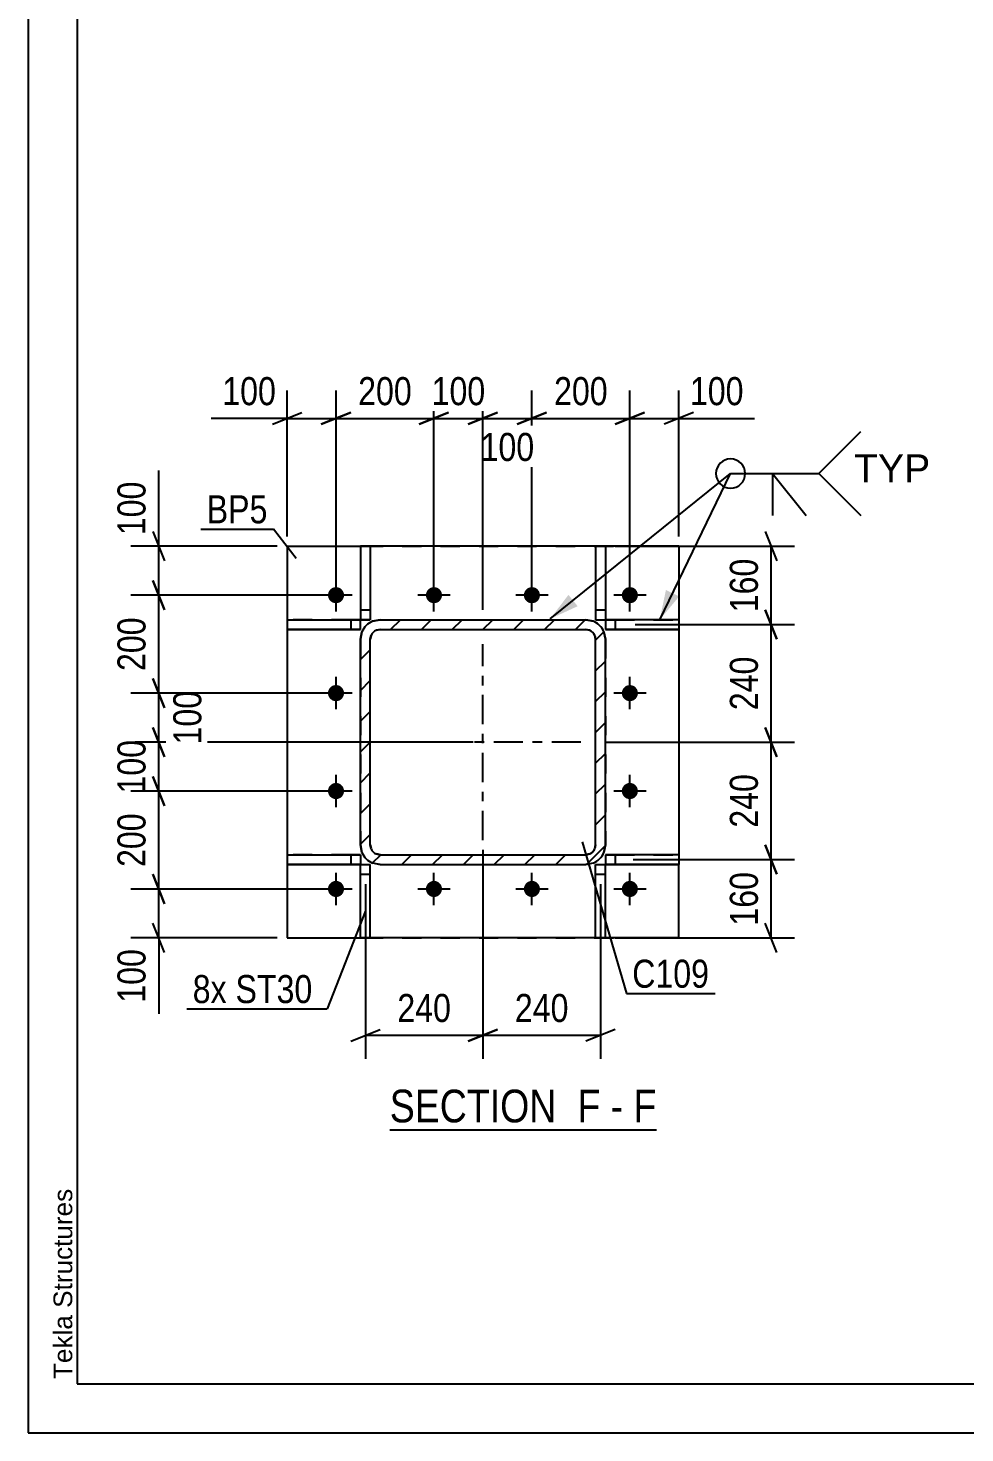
# Model space of a CAD drawing. Header units: millimetres. Extents: x -127 to 467, y -181 to 239.
# Drawn here: x -127 to -31.4, y -180.8 to -37.3 of the extents above; entities that cross this region are included whole.
import ezdxf

# ---------------------------------------------------------------- set-up
doc = ezdxf.new("R2010")
doc.units = ezdxf.units.MM
doc.linetypes.add('DXK_LINE_DOT2', pattern=[3.9198, 1.9599, -1.9599])
doc.linetypes.add('DXK_LINE_DOT3', pattern=[5.9187, 2.979, -0.9799, 0.9799, -0.9799])
doc.styles.add('Arial', font='ARIAL.TTF', dxfattribs={"height": 0.2})
doc.styles.add('Arial Narrow', font='ARIALN.TTF', dxfattribs={"height": 0.2})

# ---------------------------------------------------------------- blocks, each defined once
blk = doc.blocks.new('Unknown-284858765-1134')
at = {"color": 5, "linetype": 'Continuous'}
for p, q in [((-127.03, 239.2), (-127.03, -180.8)), ((-122.03, 234.2), (-122.03, -175.8)), ((-122.03, -175.8), (461.97, -175.8)), ((-127.03, -180.8), (466.97, -180.8))]:
    blk.add_line(p, q, dxfattribs=at)
at = {"color": 174, "linetype": 'Continuous', "style": 'Arial'}
blk.add_text('Tekla Structures', height=1.9102, rotation=90, dxfattribs=at).set_placement((-122.53, -175.3))
blk = doc.blocks.new('Unknown-284858765-11 - 1476')
at = {"color": 6, "linetype": 'Continuous'}
blk.add_line((-90.11, -149.84), (-62.89, -149.84), dxfattribs=at)
at = {"color": 0, "linetype": 'Continuous'}
for points in [[(-72, -149.09), (-72, -145.59), (-90.11, -145.59), (-90.11, -149.09)], [(-68.61, -149.09), (-68.61, -145.59), (-70.95, -145.59), (-70.95, -149.09)], [(-66.28, -149.09), (-66.28, -145.59), (-67.56, -145.59), (-67.56, -149.09)], [(-62.89, -149.09), (-62.89, -145.59), (-65.23, -145.59), (-65.23, -149.09)]]:
    blk.add_wipeout(points, dxfattribs=at)
at = {"color": 7, "linetype": 'Continuous', "style": 'Arial Narrow'}
for s, p in [('SECTION ', (-90.11, -149.09)), ('F', (-70.95, -149.09)), ('F', (-65.23, -149.09)), ('-', (-67.56, -149.09))]:
    blk.add_text(s, height=3.34, dxfattribs=at).set_placement(p)
blk = doc.blocks.new('Part-284858765-1545 - 1476')
at = {"color": 2, "linetype": 'Continuous'}
for p, q in [((-100.6, -121.76), (-100.6, -121.76)), ((-100.6, -121.76), (-94.1, -121.76)), ((-100.6, -121.76), (-100.6, -122.76)), ((-94.1, -121.76), (-93.1, -121.76)), ((-94.1, -121.76), (-94.1, -122.76)), ((-93.1, -121.76), (-93.1, -122.76)), ((-100.6, -122.76), (-94.1, -122.76)), ((-94.1, -122.76), (-100.6, -122.76)), ((-94.1, -122.76), (-93.1, -122.76)), ((-93.1, -122.76), (-94.1, -122.76))]:
    blk.add_line(p, q, dxfattribs=at)
at = {"color": 7, "linetype": 'DXK_LINE_DOT2'}
for p, q in [((-94.1, -121.76), (-100.6, -121.76)), ((-93.1, -121.76), (-94.1, -121.76)), ((-93.1, -121.76), (-93.1, -121.76)), ((-94.1, -122.76), (-94.1, -122.76)), ((-93.1, -122.76), (-93.1, -122.76)), ((-93.1, -122.76), (-93.1, -122.76))]:
    blk.add_line(p, q, dxfattribs=at)
blk = doc.blocks.new('Part-284858765-1520 - 1476')
at = {"color": 2, "linetype": 'Continuous'}
for p, q in [((-100.6, -90.26), (-93.1, -90.26)), ((-100.6, -90.26), (-100.6, -90.26)), ((-100.6, -90.26), (-100.6, -97.76)), ((-69.1, -90.26), (-92.1, -90.26)), ((-60.6, -90.26), (-68.1, -90.26)), ((-60.6, -90.26), (-60.6, -90.26)), ((-60.6, -90.26), (-60.6, -97.76)), ((-100.6, -98.76), (-100.6, -121.76)), ((-60.6, -98.76), (-60.6, -121.76)), ((-100.6, -122.76), (-100.6, -130.26)), ((-60.6, -130.26), (-60.6, -122.76)), ((-100.6, -130.26), (-93.1, -130.26)), ((-69.1, -130.26), (-92.1, -130.26)), ((-60.6, -130.26), (-68.1, -130.26))]:
    blk.add_line(p, q, dxfattribs=at)
at = {"color": 7, "linetype": 'DXK_LINE_DOT2'}
for p, q in [((-100.6, -90.26), (-60.6, -90.26)), ((-93.1, -90.26), (-92.1, -90.26)), ((-68.1, -90.26), (-69.1, -90.26)), ((-100.6, -97.76), (-100.6, -98.76)), ((-60.6, -97.76), (-60.6, -98.76)), ((-100.6, -121.76), (-100.6, -122.76)), ((-60.6, -121.76), (-60.6, -122.76)), ((-100.6, -130.26), (-60.6, -130.26)), ((-93.1, -130.26), (-92.1, -130.26)), ((-68.1, -130.26), (-69.1, -130.26))]:
    blk.add_line(p, q, dxfattribs=at)
blk = doc.blocks.new('Part-284858765-1565 - 1476')
at = {"color": 2, "linetype": 'Continuous'}
for p, q in [((-93.1, -90.26), (-93.1, -97.76)), ((-92.1, -90.26), (-93.1, -90.26)), ((-92.1, -90.26), (-92.1, -97.76)), ((-93.1, -96.76), (-92.1, -96.76)), ((-92.1, -97.76), (-93.1, -97.76)), ((-93.1, -97.76), (-92.1, -97.76))]:
    blk.add_line(p, q, dxfattribs=at)
at = {"color": 7, "linetype": 'DXK_LINE_DOT2'}
for p, q in [((-93.1, -90.26), (-92.1, -90.26)), ((-93.1, -96.76), (-92.1, -96.76)), ((-93.1, -97.76), (-93.1, -97.76))]:
    blk.add_line(p, q, dxfattribs=at)
blk = doc.blocks.new('Part-284858765-1540 - 1476')
at = {"color": 2, "linetype": 'Continuous'}
for p, q in [((-100.6, -97.76), (-100.6, -97.76)), ((-100.6, -97.76), (-94.1, -97.76)), ((-100.6, -97.76), (-100.6, -98.76)), ((-100.6, -98.76), (-94.1, -98.76)), ((-94.1, -98.76), (-100.6, -98.76)), ((-94.1, -97.76), (-93.1, -97.76)), ((-94.1, -97.76), (-94.1, -98.76)), ((-94.1, -98.76), (-93.1, -98.76)), ((-93.1, -98.76), (-94.1, -98.76)), ((-93.1, -98.76), (-93.1, -97.76)), ((-93.1, -98.76), (-93.1, -98.76))]:
    blk.add_line(p, q, dxfattribs=at)
at = {"color": 7, "linetype": 'DXK_LINE_DOT2'}
for p, q in [((-94.1, -97.76), (-100.6, -97.76)), ((-93.1, -97.76), (-94.1, -97.76)), ((-94.1, -98.76), (-94.1, -98.76)), ((-93.1, -97.76), (-93.1, -97.76))]:
    blk.add_line(p, q, dxfattribs=at)
blk = doc.blocks.new('Part-284858765-1550 - 1476')
at = {"color": 2, "linetype": 'Continuous'}
for p, q in [((-67.1, -97.76), (-68.1, -97.76)), ((-68.1, -97.76), (-68.1, -98.76)), ((-68.1, -98.76), (-67.1, -98.76)), ((-67.1, -98.76), (-68.1, -98.76)), ((-68.1, -98.76), (-68.1, -98.76)), ((-68.1, -98.76), (-68.1, -98.76)), ((-67.1, -97.76), (-67.1, -98.76)), ((-60.6, -97.76), (-67.1, -97.76)), ((-67.1, -98.76), (-60.6, -98.76)), ((-60.6, -98.76), (-67.1, -98.76)), ((-60.6, -97.76), (-60.6, -98.76)), ((-60.6, -98.76), (-60.6, -98.76))]:
    blk.add_line(p, q, dxfattribs=at)
at = {"color": 7, "linetype": 'DXK_LINE_DOT2'}
for p, q in [((-68.1, -97.76), (-67.1, -97.76)), ((-67.1, -97.76), (-60.6, -97.76)), ((-67.1, -98.76), (-67.1, -98.76)), ((-60.6, -98.76), (-60.6, -98.76))]:
    blk.add_line(p, q, dxfattribs=at)
blk = doc.blocks.new('Part-284858765-1555 - 1476')
at = {"color": 2, "linetype": 'Continuous'}
for p, q in [((-67.1, -121.76), (-68.1, -121.76)), ((-68.1, -121.76), (-68.1, -122.76)), ((-67.1, -121.76), (-67.1, -122.76)), ((-60.6, -121.76), (-67.1, -121.76)), ((-60.6, -121.76), (-60.6, -122.76)), ((-68.1, -122.76), (-67.1, -122.76)), ((-67.1, -122.76), (-68.1, -122.76)), ((-67.1, -122.76), (-60.6, -122.76)), ((-60.6, -122.76), (-67.1, -122.76)), ((-60.6, -122.76), (-60.6, -122.76))]:
    blk.add_line(p, q, dxfattribs=at)
at = {"color": 7, "linetype": 'DXK_LINE_DOT2'}
for p, q in [((-68.1, -121.76), (-67.1, -121.76)), ((-67.1, -121.76), (-60.6, -121.76)), ((-68.1, -122.76), (-68.1, -122.76)), ((-68.1, -122.76), (-68.1, -122.76)), ((-67.1, -122.76), (-67.1, -122.76)), ((-60.6, -122.76), (-60.6, -122.76))]:
    blk.add_line(p, q, dxfattribs=at)
blk = doc.blocks.new('Part-284858765-1560 - 1476')
at = {"color": 2, "linetype": 'Continuous'}
for p, q in [((-69.1, -90.26), (-69.1, -97.76)), ((-68.1, -90.26), (-69.1, -90.26)), ((-68.1, -90.26), (-68.1, -97.76)), ((-69.1, -96.76), (-68.1, -96.76)), ((-69.1, -97.76), (-68.1, -97.76)), ((-69.1, -97.76), (-68.1, -97.76))]:
    blk.add_line(p, q, dxfattribs=at)
at = {"color": 7, "linetype": 'DXK_LINE_DOT2'}
for p, q in [((-69.1, -90.26), (-68.1, -90.26)), ((-69.1, -96.76), (-68.1, -96.76)), ((-68.1, -97.76), (-68.1, -97.76))]:
    blk.add_line(p, q, dxfattribs=at)
blk = doc.blocks.new('Part-284858765-1570 - 1476')
at = {"color": 2, "linetype": 'Continuous'}
for p, q in [((-69.1, -122.76), (-68.1, -122.76)), ((-69.1, -130.26), (-69.1, -122.76)), ((-68.1, -130.26), (-68.1, -122.76)), ((-69.1, -123.76), (-68.1, -123.76)), ((-69.1, -130.26), (-68.1, -130.26))]:
    blk.add_line(p, q, dxfattribs=at)
at = {"color": 7, "linetype": 'DXK_LINE_DOT2'}
for p, q in [((-69.1, -122.76), (-68.1, -122.76)), ((-69.1, -123.76), (-68.1, -123.76)), ((-68.1, -130.26), (-69.1, -130.26))]:
    blk.add_line(p, q, dxfattribs=at)
blk = doc.blocks.new('Part-284858765-1575 - 1476')
at = {"color": 2, "linetype": 'Continuous'}
for p, q in [((-93.1, -122.76), (-92.1, -122.76)), ((-93.1, -130.26), (-93.1, -122.76)), ((-92.1, -130.26), (-92.1, -122.76)), ((-93.1, -123.76), (-92.1, -123.76)), ((-93.1, -130.26), (-92.1, -130.26))]:
    blk.add_line(p, q, dxfattribs=at)
at = {"color": 7, "linetype": 'DXK_LINE_DOT2'}
for p, q in [((-93.1, -122.76), (-92.1, -122.76)), ((-93.1, -123.76), (-92.1, -123.76)), ((-92.1, -130.26), (-93.1, -130.26))]:
    blk.add_line(p, q, dxfattribs=at)
blk = doc.blocks.new('Part-284858765-1590 - 1476')
at = {"linetype": 'Continuous'}
h = blk.add_hatch(dxfattribs=at)
h.set_pattern_fill('', scale=0.7, style=0, pattern_type=0)
h.set_pattern_definition([(45, (-68.252, -98.99), (-1.57154, 1.57154), [])])
h.paths.add_polyline_path([(-68.1, -99.76), (-68.25, -98.99), (-68.69, -98.34), (-69.33, -97.91), (-70.1, -97.76), (-91.1, -97.76), (-91.87, -97.91), (-92.51, -98.34), (-92.95, -98.99), (-93.1, -99.76), (-93.1, -120.76), (-92.95, -121.52), (-92.51, -122.17), (-91.87, -122.6), (-91.1, -122.76), (-70.1, -122.76), (-69.33, -122.6), (-68.69, -122.17), (-68.25, -121.52), (-68.1, -120.76)])
h.paths.add_polyline_path([(-69.18, -121.14), (-69.39, -121.46), (-69.72, -121.68), (-70.1, -121.76), (-91.1, -121.76), (-91.48, -121.68), (-91.81, -121.46), (-92.02, -121.14), (-92.1, -120.76), (-92.1, -99.76), (-92.02, -99.37), (-91.81, -99.05), (-91.48, -98.83), (-91.1, -98.76), (-70.1, -98.76), (-69.72, -98.83), (-69.39, -99.05), (-69.18, -99.37), (-69.1, -99.76), (-69.1, -120.76)])
at = {"color": 7, "linetype": 'DXK_LINE_DOT2'}
for p, q in [((-91.87, -97.91), (-91.1, -97.76)), ((-91.1, -97.76), (-70.1, -97.76)), ((-91.1, -97.76), (-91.1, -97.76)), ((-70.1, -97.76), (-70.1, -97.76)), ((-70.1, -97.76), (-69.33, -97.91)), ((-93.1, -99.76), (-92.95, -98.99)), ((-93.1, -99.76), (-93.1, -120.76)), ((-92.02, -99.37), (-92.1, -99.76)), ((-92.1, -99.76), (-92.1, -99.76)), ((-92.1, -120.76), (-92.1, -99.76)), ((-92.02, -99.37), (-92.02, -99.37)), ((-69.18, -99.37), (-69.18, -99.37)), ((-69.1, -99.76), (-69.18, -99.37)), ((-69.1, -99.76), (-69.1, -99.76)), ((-69.1, -120.76), (-69.1, -99.76)), ((-68.25, -98.99), (-68.1, -99.76)), ((-68.1, -99.76), (-68.1, -120.76)), ((-92.95, -121.52), (-93.1, -120.76)), ((-92.1, -120.76), (-92.1, -120.76)), ((-92.1, -120.76), (-92.02, -121.14)), ((-91.48, -121.68), (-91.1, -121.76)), ((-91.1, -121.76), (-91.1, -121.76)), ((-91.1, -121.76), (-70.1, -121.76)), ((-70.1, -121.76), (-69.72, -121.68)), ((-70.1, -121.76), (-70.1, -121.76)), ((-69.18, -121.14), (-69.1, -120.76)), ((-69.1, -120.76), (-69.1, -120.76)), ((-68.1, -120.76), (-68.25, -121.52))]:
    blk.add_line(p, q, dxfattribs=at)
at = {"color": 2, "linetype": 'Continuous'}
for p, q in [((-91.1, -97.76), (-91.87, -97.91)), ((-91.1, -98.76), (-91.48, -98.83)), ((-91.48, -98.83), (-91.1, -98.76)), ((-91.1, -97.76), (-70.1, -97.76)), ((-91.1, -98.76), (-91.1, -98.76)), ((-91.1, -98.76), (-70.1, -98.76)), ((-91.1, -98.76), (-70.1, -98.76)), ((-69.33, -97.91), (-70.1, -97.76)), ((-70.1, -98.76), (-70.1, -98.76)), ((-69.72, -98.83), (-70.1, -98.76)), ((-70.1, -98.76), (-69.72, -98.83)), ((-92.95, -98.99), (-93.1, -99.76)), ((-93.1, -120.76), (-93.1, -99.76)), ((-92.1, -99.76), (-92.02, -99.37)), ((-92.1, -120.76), (-92.1, -99.76)), ((-69.18, -99.37), (-69.1, -99.76)), ((-69.1, -120.76), (-69.1, -99.76)), ((-68.1, -99.76), (-68.25, -98.99)), ((-68.1, -120.76), (-68.1, -99.76)), ((-93.1, -120.76), (-92.95, -121.52)), ((-92.95, -121.52), (-92.95, -121.52)), ((-92.95, -121.52), (-92.95, -121.52)), ((-92.02, -121.14), (-92.1, -120.76)), ((-91.1, -121.76), (-91.48, -121.68)), ((-91.1, -121.76), (-70.1, -121.76)), ((-69.72, -121.68), (-70.1, -121.76)), ((-69.1, -120.76), (-69.18, -121.14)), ((-68.25, -121.52), (-68.1, -120.76)), ((-68.25, -121.52), (-68.25, -121.52)), ((-68.25, -121.52), (-68.25, -121.52)), ((-91.87, -122.6), (-91.1, -122.76)), ((-91.1, -122.76), (-91.87, -122.61)), ((-91.1, -122.76), (-70.1, -122.76)), ((-91.1, -122.76), (-91.1, -122.76)), ((-91.1, -122.76), (-70.1, -122.76)), ((-70.1, -122.76), (-69.33, -122.6)), ((-69.33, -122.61), (-70.1, -122.76)), ((-70.1, -122.76), (-70.1, -122.76))]:
    blk.add_line(p, q, dxfattribs=at)
at = {"color": 7, "linetype": 'DXK_LINE_DOT3'}
for p, q in [((-80.6, -120.26), (-80.6, -100.26)), ((-70.6, -110.26), (-90.6, -110.26))]:
    blk.add_line(p, q, dxfattribs=at)
at = {"color": 7, "linetype": 'DXK_LINE_DOT2'}
for centre, radius, start, end in [((-91.1, -99.76), 2, 112.5, 157.5), ((-70.1, -99.76), 2, 22.5, 67.5), ((-91.1, -120.76), 1, 202.5, 247.5), ((-70.1, -120.76), 1, 292.5, 337.5)]:
    blk.add_arc(centre, radius, start, end, dxfattribs=at)
at = {"color": 2, "linetype": 'Continuous'}
for centre, radius, start, end in [((-91.1, -99.76), 2, 112.5, 157.5), ((-91.1, -99.76), 1, 112.5, 157.5), ((-91.1, -99.76), 1, 112.5, 157.5), ((-70.1, -99.76), 1, 22.5, 67.5), ((-70.1, -99.76), 1, 22.5, 67.5), ((-70.1, -99.76), 2, 22.5, 67.5), ((-91.1, -120.76), 2, 202.5, 247.5), ((-91.1, -120.76), 2, 202.5, 247.5), ((-91.1, -120.76), 1, 202.5, 247.5), ((-70.1, -120.76), 1, 292.5, 337.5), ((-70.1, -120.76), 2, 292.5, 337.5), ((-70.1, -120.76), 2, 292.5, 337.5)]:
    blk.add_arc(centre, radius, start, end, dxfattribs=at)
blk = doc.blocks.new('Bolt-284858765-1591 - 1476')
at = {"linetype": 'Continuous'}
for points in [[(-95.6, -96.08), (-95.77, -96.06), (-95.94, -96.01), (-96.08, -95.92), (-96.21, -95.81), (-96.31, -95.67), (-96.38, -95.51), (-96.42, -95.34), (-96.42, -95.17), (-96.38, -95), (-96.31, -94.84), (-96.21, -94.71), (-96.08, -94.59), (-95.94, -94.5), (-95.77, -94.45), (-95.6, -94.43), (-95.43, -94.45), (-95.26, -94.5), (-95.11, -94.59), (-94.99, -94.71), (-94.89, -94.84), (-94.82, -95), (-94.78, -95.17), (-94.78, -95.34), (-94.82, -95.51), (-94.89, -95.67), (-94.99, -95.81), (-95.11, -95.92), (-95.26, -96.01), (-95.43, -96.06)], [(-85.6, -96.08), (-85.77, -96.06), (-85.94, -96.01), (-86.08, -95.92), (-86.21, -95.81), (-86.31, -95.67), (-86.38, -95.51), (-86.42, -95.34), (-86.42, -95.17), (-86.38, -95), (-86.31, -94.84), (-86.21, -94.71), (-86.08, -94.59), (-85.94, -94.5), (-85.77, -94.45), (-85.6, -94.43), (-85.43, -94.45), (-85.26, -94.5), (-85.11, -94.59), (-84.99, -94.71), (-84.89, -94.84), (-84.82, -95), (-84.78, -95.17), (-84.78, -95.34), (-84.82, -95.51), (-84.89, -95.67), (-84.99, -95.81), (-85.11, -95.92), (-85.26, -96.01), (-85.43, -96.06)], [(-75.6, -96.08), (-75.77, -96.06), (-75.94, -96.01), (-76.08, -95.92), (-76.21, -95.81), (-76.31, -95.67), (-76.38, -95.51), (-76.42, -95.34), (-76.42, -95.17), (-76.38, -95), (-76.31, -94.84), (-76.21, -94.71), (-76.08, -94.59), (-75.94, -94.5), (-75.77, -94.45), (-75.6, -94.43), (-75.43, -94.45), (-75.26, -94.5), (-75.11, -94.59), (-74.99, -94.71), (-74.89, -94.84), (-74.82, -95), (-74.78, -95.17), (-74.78, -95.34), (-74.82, -95.51), (-74.89, -95.67), (-74.99, -95.81), (-75.11, -95.92), (-75.26, -96.01), (-75.43, -96.06)], [(-65.6, -96.08), (-65.77, -96.06), (-65.94, -96.01), (-66.08, -95.92), (-66.21, -95.81), (-66.31, -95.67), (-66.38, -95.51), (-66.42, -95.34), (-66.42, -95.17), (-66.38, -95), (-66.31, -94.84), (-66.21, -94.71), (-66.08, -94.59), (-65.94, -94.5), (-65.77, -94.45), (-65.6, -94.43), (-65.43, -94.45), (-65.26, -94.5), (-65.11, -94.59), (-64.99, -94.71), (-64.89, -94.84), (-64.82, -95), (-64.78, -95.17), (-64.78, -95.34), (-64.82, -95.51), (-64.89, -95.67), (-64.99, -95.81), (-65.11, -95.92), (-65.26, -96.01), (-65.43, -96.06)], [(-95.6, -106.08), (-95.77, -106.06), (-95.94, -106.01), (-96.08, -105.92), (-96.21, -105.81), (-96.31, -105.67), (-96.38, -105.51), (-96.42, -105.34), (-96.42, -105.17), (-96.38, -105), (-96.31, -104.84), (-96.21, -104.71), (-96.08, -104.59), (-95.94, -104.5), (-95.77, -104.45), (-95.6, -104.43), (-95.43, -104.45), (-95.26, -104.5), (-95.11, -104.59), (-94.99, -104.71), (-94.89, -104.84), (-94.82, -105), (-94.78, -105.17), (-94.78, -105.34), (-94.82, -105.51), (-94.89, -105.67), (-94.99, -105.81), (-95.11, -105.92), (-95.26, -106.01), (-95.43, -106.06)], [(-65.6, -106.08), (-65.77, -106.06), (-65.94, -106.01), (-66.08, -105.92), (-66.21, -105.81), (-66.31, -105.67), (-66.38, -105.51), (-66.42, -105.34), (-66.42, -105.17), (-66.38, -105), (-66.31, -104.84), (-66.21, -104.71), (-66.08, -104.59), (-65.94, -104.5), (-65.77, -104.45), (-65.6, -104.43), (-65.43, -104.45), (-65.26, -104.5), (-65.11, -104.59), (-64.99, -104.71), (-64.89, -104.84), (-64.82, -105), (-64.78, -105.17), (-64.78, -105.34), (-64.82, -105.51), (-64.89, -105.67), (-64.99, -105.81), (-65.11, -105.92), (-65.26, -106.01), (-65.43, -106.06)], [(-95.6, -116.08), (-95.77, -116.06), (-95.94, -116.01), (-96.08, -115.92), (-96.21, -115.81), (-96.31, -115.67), (-96.38, -115.51), (-96.42, -115.34), (-96.42, -115.17), (-96.38, -115), (-96.31, -114.84), (-96.21, -114.71), (-96.08, -114.59), (-95.94, -114.5), (-95.77, -114.45), (-95.6, -114.43), (-95.43, -114.45), (-95.26, -114.5), (-95.11, -114.59), (-94.99, -114.71), (-94.89, -114.84), (-94.82, -115), (-94.78, -115.17), (-94.78, -115.34), (-94.82, -115.51), (-94.89, -115.67), (-94.99, -115.81), (-95.11, -115.92), (-95.26, -116.01), (-95.43, -116.06)], [(-65.6, -116.08), (-65.77, -116.06), (-65.94, -116.01), (-66.08, -115.92), (-66.21, -115.81), (-66.31, -115.67), (-66.38, -115.51), (-66.42, -115.34), (-66.42, -115.17), (-66.38, -115), (-66.31, -114.84), (-66.21, -114.71), (-66.08, -114.59), (-65.94, -114.5), (-65.77, -114.45), (-65.6, -114.43), (-65.43, -114.45), (-65.26, -114.5), (-65.11, -114.59), (-64.99, -114.71), (-64.89, -114.84), (-64.82, -115), (-64.78, -115.17), (-64.78, -115.34), (-64.82, -115.51), (-64.89, -115.67), (-64.99, -115.81), (-65.11, -115.92), (-65.26, -116.01), (-65.43, -116.06)], [(-95.6, -126.08), (-95.77, -126.06), (-95.94, -126.01), (-96.08, -125.92), (-96.21, -125.81), (-96.31, -125.67), (-96.38, -125.51), (-96.42, -125.34), (-96.42, -125.17), (-96.38, -125), (-96.31, -124.84), (-96.21, -124.71), (-96.08, -124.59), (-95.94, -124.5), (-95.77, -124.45), (-95.6, -124.43), (-95.43, -124.45), (-95.26, -124.5), (-95.11, -124.59), (-94.99, -124.71), (-94.89, -124.84), (-94.82, -125), (-94.78, -125.17), (-94.78, -125.34), (-94.82, -125.51), (-94.89, -125.67), (-94.99, -125.81), (-95.11, -125.92), (-95.26, -126.01), (-95.43, -126.06)], [(-85.6, -126.08), (-85.77, -126.06), (-85.94, -126.01), (-86.08, -125.92), (-86.21, -125.81), (-86.31, -125.67), (-86.38, -125.51), (-86.42, -125.34), (-86.42, -125.17), (-86.38, -125), (-86.31, -124.84), (-86.21, -124.71), (-86.08, -124.59), (-85.94, -124.5), (-85.77, -124.45), (-85.6, -124.43), (-85.43, -124.45), (-85.26, -124.5), (-85.11, -124.59), (-84.99, -124.71), (-84.89, -124.84), (-84.82, -125), (-84.78, -125.17), (-84.78, -125.34), (-84.82, -125.51), (-84.89, -125.67), (-84.99, -125.81), (-85.11, -125.92), (-85.26, -126.01), (-85.43, -126.06)], [(-75.6, -126.08), (-75.77, -126.06), (-75.94, -126.01), (-76.08, -125.92), (-76.21, -125.81), (-76.31, -125.67), (-76.38, -125.51), (-76.42, -125.34), (-76.42, -125.17), (-76.38, -125), (-76.31, -124.84), (-76.21, -124.71), (-76.08, -124.59), (-75.94, -124.5), (-75.77, -124.45), (-75.6, -124.43), (-75.43, -124.45), (-75.26, -124.5), (-75.11, -124.59), (-74.99, -124.71), (-74.89, -124.84), (-74.82, -125), (-74.78, -125.17), (-74.78, -125.34), (-74.82, -125.51), (-74.89, -125.67), (-74.99, -125.81), (-75.11, -125.92), (-75.26, -126.01), (-75.43, -126.06)], [(-65.6, -126.08), (-65.77, -126.06), (-65.94, -126.01), (-66.08, -125.92), (-66.21, -125.81), (-66.31, -125.67), (-66.38, -125.51), (-66.42, -125.34), (-66.42, -125.17), (-66.38, -125), (-66.31, -124.84), (-66.21, -124.71), (-66.08, -124.59), (-65.94, -124.5), (-65.77, -124.45), (-65.6, -124.43), (-65.43, -124.45), (-65.26, -124.5), (-65.11, -124.59), (-64.99, -124.71), (-64.89, -124.84), (-64.82, -125), (-64.78, -125.17), (-64.78, -125.34), (-64.82, -125.51), (-64.89, -125.67), (-64.99, -125.81), (-65.11, -125.92), (-65.26, -126.01), (-65.43, -126.06)]]:
    blk.add_hatch(color=1, dxfattribs=at).paths.add_polyline_path(points)
at = {"color": 1, "linetype": 'Continuous'}
for p, q in [((-95.6, -96.91), (-95.6, -93.61)), ((-85.6, -96.91), (-85.6, -93.61)), ((-75.6, -96.91), (-75.6, -93.61)), ((-65.6, -96.91), (-65.6, -93.61)), ((-93.95, -95.26), (-97.25, -95.26)), ((-83.95, -95.26), (-87.25, -95.26)), ((-73.95, -95.26), (-77.25, -95.26)), ((-63.95, -95.26), (-67.25, -95.26)), ((-95.6, -106.91), (-95.6, -103.61)), ((-65.6, -106.91), (-65.6, -103.61)), ((-93.95, -105.26), (-97.25, -105.26)), ((-63.95, -105.26), (-67.25, -105.26)), ((-95.6, -116.91), (-95.6, -113.61)), ((-65.6, -116.91), (-65.6, -113.61)), ((-93.95, -115.26), (-97.25, -115.26)), ((-63.95, -115.26), (-67.25, -115.26)), ((-95.6, -126.91), (-95.6, -123.61)), ((-85.6, -126.91), (-85.6, -123.61)), ((-75.6, -126.91), (-75.6, -123.61)), ((-65.6, -126.91), (-65.6, -123.61)), ((-93.95, -125.26), (-97.25, -125.26)), ((-83.95, -125.26), (-87.25, -125.26)), ((-73.95, -125.26), (-77.25, -125.26)), ((-63.95, -125.26), (-67.25, -125.26))]:
    blk.add_line(p, q, dxfattribs=at)
blk = doc.blocks.new('StraightDimension-284858765-1629 - 1476')
at = {"color": 7, "linetype": 'Continuous'}
for p, q in [((-114.3, -108.76), (-113.1, -111.76)), ((-81.6, -110.26), (-116.55, -110.26)), ((-113.7, -115.28), (-113.7, -110.26)), ((-113.1, -116.78), (-114.3, -113.78)), ((-96.6, -115.28), (-116.55, -115.28))]:
    blk.add_line(p, q, dxfattribs=at)
at = {"color": 0}
blk.add_wipeout([(-114.45, -109.43), (-118.65, -109.43), (-118.65, -116.11), (-114.45, -116.11)], dxfattribs=at)
at = {"color": 3, "style": 'Arial Narrow'}
blk.add_text('100', height=2.863, rotation=90.0002, dxfattribs=at).set_placement((-115.05, -115.51))
blk = doc.blocks.new('StraightDimension-284858765-1619 - 1476')
at = {"color": 7, "linetype": 'Continuous'}
for p, q in [((-114.3, -113.78), (-113.1, -116.78)), ((-96.6, -115.28), (-116.55, -115.28)), ((-113.7, -125.26), (-113.7, -115.28)), ((-113.1, -126.76), (-114.3, -123.76)), ((-96.6, -125.26), (-116.55, -125.26))]:
    blk.add_line(p, q, dxfattribs=at)
at = {"color": 0}
blk.add_wipeout([(-114.45, -116.93), (-118.65, -116.93), (-118.65, -123.61), (-114.45, -123.61)], dxfattribs=at)
at = {"color": 3, "style": 'Arial Narrow'}
blk.add_text('200', height=2.863, rotation=90.0002, dxfattribs=at).set_placement((-115.05, -123.01))
blk = doc.blocks.new('StraightDimension-284858765-1703 - 1476')
at = {"color": 7, "linetype": 'Continuous'}
for p, q in [((-95.6, -94.26), (-95.6, -74.35)), ((-85.6, -94.26), (-85.6, -74.35)), ((-97.1, -77.8), (-94.1, -76.6)), ((-95.6, -77.2), (-85.6, -77.2)), ((-84.1, -76.6), (-87.1, -77.8))]:
    blk.add_line(p, q, dxfattribs=at)
at = {"color": 0}
blk.add_wipeout([(-87.26, -76.45), (-87.26, -72.25), (-93.94, -72.25), (-93.94, -76.45)], dxfattribs=at)
at = {"color": 3, "style": 'Arial Narrow'}
blk.add_text('200', height=2.863, dxfattribs=at).set_placement((-93.34, -75.85))
blk = doc.blocks.new('StraightDimension-284858765-1655 - 1476')
at = {"color": 7, "linetype": 'Continuous'}
for p, q in [((-113.7, -90.26), (-113.7, -82.52)), ((-113.7, -90.26), (-113.7, -82.52)), ((-114.3, -88.76), (-113.1, -91.76)), ((-101.6, -90.26), (-116.55, -90.26)), ((-113.7, -95.26), (-113.7, -90.26)), ((-113.1, -96.76), (-114.3, -93.76)), ((-96.6, -95.26), (-116.55, -95.26))]:
    blk.add_line(p, q, dxfattribs=at)
at = {"color": 0}
blk.add_wipeout([(-114.45, -83.05), (-118.65, -83.05), (-118.65, -89.73), (-114.45, -89.73)], dxfattribs=at)
at = {"color": 3, "style": 'Arial Narrow'}
blk.add_text('100', height=2.863, rotation=90.0002, dxfattribs=at).set_placement((-115.05, -89.13))
blk = doc.blocks.new('StraightDimension-284858765-1606 - 1476')
at = {"color": 7, "linetype": 'Continuous'}
for p, q in [((-114.3, -123.76), (-113.1, -126.76)), ((-96.6, -125.26), (-116.55, -125.26)), ((-113.7, -130.26), (-113.7, -125.26)), ((-113.1, -131.76), (-114.3, -128.76)), ((-101.6, -130.26), (-116.55, -130.26)), ((-113.7, -130.26), (-113.7, -137.99)), ((-113.7, -130.26), (-113.7, -137.99))]:
    blk.add_line(p, q, dxfattribs=at)
at = {"color": 0}
blk.add_wipeout([(-114.45, -130.78), (-118.65, -130.78), (-118.65, -137.47), (-114.45, -137.47)], dxfattribs=at)
at = {"color": 3, "style": 'Arial Narrow'}
blk.add_text('100', height=2.863, rotation=90.0002, dxfattribs=at).set_placement((-115.05, -136.87))
blk = doc.blocks.new('StraightDimension-284858765-1637 - 1476')
at = {"color": 7, "linetype": 'Continuous'}
for p, q in [((-114.3, -103.76), (-113.1, -106.76)), ((-96.6, -105.26), (-116.1, -105.26)), ((-113.7, -110.26), (-113.7, -105.26)), ((-113.1, -111.76), (-114.3, -108.76)), ((-81.6, -110.26), (-116.1, -110.26))]:
    blk.add_line(p, q, dxfattribs=at)
at = {"color": 0}
blk.add_wipeout([(-108.75, -104.42), (-112.95, -104.42), (-112.95, -111.1), (-108.75, -111.1)], dxfattribs=at)
at = {"color": 3, "style": 'Arial Narrow'}
blk.add_text('100', height=2.863, rotation=90.0002, dxfattribs=at).set_placement((-109.35, -110.5))
blk = doc.blocks.new('StraightDimension-284858765-1645 - 1476')
at = {"color": 7, "linetype": 'Continuous'}
for p, q in [((-114.3, -93.76), (-113.1, -96.76)), ((-96.6, -95.26), (-116.55, -95.26)), ((-113.7, -105.26), (-113.7, -95.26)), ((-113.1, -106.76), (-114.3, -103.76)), ((-96.6, -105.26), (-116.55, -105.26))]:
    blk.add_line(p, q, dxfattribs=at)
at = {"color": 0}
blk.add_wipeout([(-114.45, -96.92), (-118.65, -96.92), (-118.65, -103.6), (-114.45, -103.6)], dxfattribs=at)
at = {"color": 3, "style": 'Arial Narrow'}
blk.add_text('200', height=2.863, rotation=90.0002, dxfattribs=at).set_placement((-115.05, -103))
blk = doc.blocks.new('StraightDimension-284858765-1666 - 1476')
at = {"color": 7, "linetype": 'Continuous'}
for p, q in [((-65.6, -94.26), (-65.6, -74.35)), ((-60.6, -89.26), (-60.6, -74.35)), ((-67.1, -77.8), (-64.1, -76.6)), ((-65.6, -77.2), (-60.6, -77.2)), ((-59.1, -76.6), (-62.1, -77.8)), ((-60.6, -77.2), (-52.87, -77.2)), ((-60.6, -77.2), (-52.87, -77.2))]:
    blk.add_line(p, q, dxfattribs=at)
at = {"color": 0}
blk.add_wipeout([(-53.39, -76.45), (-53.39, -72.25), (-60.07, -72.25), (-60.07, -76.45)], dxfattribs=at)
at = {"color": 3, "style": 'Arial Narrow'}
blk.add_text('100', height=2.863, dxfattribs=at).set_placement((-59.47, -75.85))
blk = doc.blocks.new('StraightDimension-284858765-1677 - 1476')
at = {"color": 7, "linetype": 'Continuous'}
for p, q in [((-75.6, -94.26), (-75.6, -74.35)), ((-65.6, -94.26), (-65.6, -74.35)), ((-77.1, -77.8), (-74.1, -76.6)), ((-75.6, -77.2), (-65.6, -77.2)), ((-64.1, -76.6), (-67.1, -77.8))]:
    blk.add_line(p, q, dxfattribs=at)
at = {"color": 0}
blk.add_wipeout([(-67.26, -76.45), (-67.26, -72.25), (-73.94, -72.25), (-73.94, -76.45)], dxfattribs=at)
at = {"color": 3, "style": 'Arial Narrow'}
blk.add_text('200', height=2.863, dxfattribs=at).set_placement((-73.34, -75.85))
blk = doc.blocks.new('StraightDimension-284858765-1687 - 1476')
at = {"color": 7, "linetype": 'Continuous'}
for p, q in [((-80.6, -96.76), (-80.6, -74.8)), ((-75.6, -94.26), (-75.6, -74.8)), ((-82.1, -77.8), (-79.1, -76.6)), ((-80.6, -77.2), (-75.6, -77.2)), ((-74.1, -76.6), (-77.1, -77.8))]:
    blk.add_line(p, q, dxfattribs=at)
at = {"color": 0}
blk.add_wipeout([(-74.76, -82.15), (-74.76, -77.95), (-81.44, -77.95), (-81.44, -82.15)], dxfattribs=at)
at = {"color": 3, "style": 'Arial Narrow'}
blk.add_text('100', height=2.863, dxfattribs=at).set_placement((-80.84, -81.55))
blk = doc.blocks.new('StraightDimension-284858765-1695 - 1476')
at = {"color": 7, "linetype": 'Continuous'}
for p, q in [((-85.6, -94.26), (-85.6, -74.35)), ((-80.6, -96.76), (-80.6, -74.35)), ((-87.1, -77.8), (-84.1, -76.6)), ((-85.6, -77.2), (-80.6, -77.2)), ((-79.1, -76.6), (-82.1, -77.8))]:
    blk.add_line(p, q, dxfattribs=at)
at = {"color": 0}
blk.add_wipeout([(-79.76, -76.45), (-79.76, -72.25), (-86.44, -72.25), (-86.44, -76.45)], dxfattribs=at)
at = {"color": 3, "style": 'Arial Narrow'}
blk.add_text('100', height=2.863, dxfattribs=at).set_placement((-85.84, -75.85))
blk = doc.blocks.new('StraightDimension-284858765-1713 - 1476')
at = {"color": 7, "linetype": 'Continuous'}
for p, q in [((-100.6, -89.26), (-100.6, -74.35)), ((-95.6, -94.26), (-95.6, -74.35)), ((-100.6, -77.2), (-108.33, -77.2)), ((-100.6, -77.2), (-108.33, -77.2)), ((-102.1, -77.8), (-99.1, -76.6)), ((-100.6, -77.2), (-95.6, -77.2)), ((-94.1, -76.6), (-97.1, -77.8))]:
    blk.add_line(p, q, dxfattribs=at)
at = {"color": 0}
blk.add_wipeout([(-101.12, -76.45), (-101.12, -72.25), (-107.81, -72.25), (-107.81, -76.45)], dxfattribs=at)
at = {"color": 3, "style": 'Arial Narrow'}
blk.add_text('100', height=2.863, dxfattribs=at).set_placement((-107.21, -75.85))
blk = doc.blocks.new('StraightDimension-284858765-1724 - 1476')
at = {"color": 7, "linetype": 'Continuous'}
for p, q in [((-80.6, -121.26), (-80.6, -142.59)), ((-68.6, -124.76), (-68.6, -142.59)), ((-82.1, -140.79), (-79.1, -139.59)), ((-80.6, -140.19), (-68.6, -140.19)), ((-67.1, -139.59), (-70.1, -140.79))]:
    blk.add_line(p, q, dxfattribs=at)
at = {"color": 0}
blk.add_wipeout([(-71.26, -139.44), (-71.26, -135.24), (-77.94, -135.24), (-77.94, -139.44)], dxfattribs=at)
at = {"color": 3, "style": 'Arial Narrow'}
blk.add_text('240', height=2.863, dxfattribs=at).set_placement((-77.34, -138.84))
blk = doc.blocks.new('StraightDimension-284858765-1740 - 1476')
at = {"color": 7, "linetype": 'Continuous'}
for p, q in [((-80.6, -121.26), (-80.6, -142.59)), ((-92.6, -124.76), (-92.6, -142.59)), ((-94.1, -140.79), (-91.1, -139.59)), ((-92.6, -140.19), (-80.6, -140.19)), ((-79.1, -139.59), (-82.1, -140.79))]:
    blk.add_line(p, q, dxfattribs=at)
at = {"color": 0}
blk.add_wipeout([(-83.26, -139.44), (-83.26, -135.24), (-89.94, -135.24), (-89.94, -139.44)], dxfattribs=at)
at = {"color": 3, "style": 'Arial Narrow'}
blk.add_text('240', height=2.863, dxfattribs=at).set_placement((-89.34, -138.84))
blk = doc.blocks.new('StraightDimension-284858765-1755 - 1476')
at = {"color": 7, "linetype": 'Continuous'}
for p, q in [((-51.78, -88.76), (-50.58, -91.76)), ((-67.1, -90.26), (-48.78, -90.26)), ((-51.18, -98.26), (-51.18, -90.26)), ((-50.58, -99.76), (-51.78, -96.76)), ((-65.05, -98.26), (-48.78, -98.26))]:
    blk.add_line(p, q, dxfattribs=at)
at = {"color": 0}
blk.add_wipeout([(-51.93, -90.91), (-56.13, -90.91), (-56.13, -97.6), (-51.93, -97.6)], dxfattribs=at)
at = {"color": 3, "style": 'Arial Narrow'}
blk.add_text('160', height=2.863, rotation=90.0002, dxfattribs=at).set_placement((-52.53, -97))
blk = doc.blocks.new('StraightDimension-284858765-1766 - 1476')
at = {"color": 7, "linetype": 'Continuous'}
for p, q in [((-51.78, -96.76), (-50.58, -99.76)), ((-65.05, -98.26), (-48.78, -98.26)), ((-51.18, -110.26), (-51.18, -98.26)), ((-50.58, -111.76), (-51.78, -108.76)), ((-68.1, -110.26), (-48.78, -110.26))]:
    blk.add_line(p, q, dxfattribs=at)
at = {"color": 0}
blk.add_wipeout([(-51.93, -100.91), (-56.13, -100.91), (-56.13, -107.6), (-51.93, -107.6)], dxfattribs=at)
at = {"color": 3, "style": 'Arial Narrow'}
blk.add_text('240', height=2.863, rotation=90.0002, dxfattribs=at).set_placement((-52.53, -107))
blk = doc.blocks.new('StraightDimension-284858765-1776 - 1476')
at = {"color": 7, "linetype": 'Continuous'}
for p, q in [((-51.78, -108.76), (-50.58, -111.76)), ((-68.1, -110.26), (-48.78, -110.26)), ((-51.18, -122.26), (-51.18, -110.26)), ((-50.58, -123.76), (-51.78, -120.76)), ((-65.28, -122.26), (-48.78, -122.26))]:
    blk.add_line(p, q, dxfattribs=at)
at = {"color": 0}
blk.add_wipeout([(-51.93, -112.91), (-56.13, -112.91), (-56.13, -119.6), (-51.93, -119.6)], dxfattribs=at)
at = {"color": 3, "style": 'Arial Narrow'}
blk.add_text('240', height=2.863, rotation=90.0002, dxfattribs=at).set_placement((-52.53, -119))
blk = doc.blocks.new('StraightDimension-284858765-1785 - 1476')
at = {"color": 7, "linetype": 'Continuous'}
for p, q in [((-51.78, -120.76), (-50.58, -123.76)), ((-65.28, -122.26), (-48.78, -122.26)), ((-51.18, -130.26), (-51.18, -122.26)), ((-50.58, -131.76), (-51.78, -128.76)), ((-67.1, -130.26), (-48.78, -130.26))]:
    blk.add_line(p, q, dxfattribs=at)
at = {"color": 0}
blk.add_wipeout([(-51.93, -122.91), (-56.13, -122.91), (-56.13, -129.6), (-51.93, -129.6)], dxfattribs=at)
at = {"color": 3, "style": 'Arial Narrow'}
blk.add_text('160', height=2.863, rotation=90.0002, dxfattribs=at).set_placement((-52.53, -129))
blk = doc.blocks.new('MarkSet-284858765-1846 - 1476')
at = {"color": 30, "linetype": 'Continuous'}
blk.add_line((-92.6, -127.49), (-96.51, -137.51), dxfattribs=at)
at = {"color": 0}
for points in [[(-106.76, -136.91), (-106.76, -133.91), (-110.23, -133.91), (-110.23, -136.91)], [(-98.01, -136.91), (-98.01, -133.91), (-105.86, -133.91), (-105.86, -136.91)]]:
    blk.add_wipeout(points, dxfattribs=at)
for points in [[(-106.76, -136.91), (-106.76, -133.91), (-110.23, -133.91), (-110.23, -136.91)], [(-98.01, -136.91), (-98.01, -133.91), (-105.86, -133.91), (-105.86, -136.91)]]:
    blk.add_wipeout(points, dxfattribs=at)
at = {"color": 30, "linetype": 'Continuous'}
blk.add_line((-110.83, -137.51), (-96.51, -137.51), dxfattribs=at)
at = {"color": 3, "style": 'Arial Narrow'}
for s, p in [('8x', (-110.23, -136.91)), ('ST30', (-105.86, -136.91))]:
    blk.add_text(s, height=2.863, dxfattribs=at).set_placement(p)
blk = doc.blocks.new('Mark-284858765-1516 - 1476')
at = {"color": 0}
blk.add_wipeout([(-102.59, -87.92), (-102.59, -84.92), (-108.8, -84.92), (-108.8, -87.92)], dxfattribs=at)
blk.add_wipeout([(-102.59, -87.92), (-102.59, -84.92), (-108.8, -84.92), (-108.8, -87.92)], dxfattribs=at)
at = {"color": 30, "linetype": 'Continuous'}
for p in [(-109.4, -88.52), (-99.66, -91.5)]:
    blk.add_line(p, (-101.99, -88.52), dxfattribs=at)
at = {"color": 3, "style": 'Arial Narrow'}
blk.add_text('BP5', height=2.863, dxfattribs=at).set_placement((-108.8, -87.92))
blk = doc.blocks.new('WeldMark-284858765-1795 - 1476')
at = {"linetype": 'Continuous'}
for points in [[(-70.93, -96.38), (-73.74, -97.68), (-71.87, -95.22)], [(-60.57, -95.38), (-62.55, -97.76), (-61.92, -94.73)]]:
    blk.add_hatch(color=30, dxfattribs=at).paths.add_polyline_path(points)
at = {"color": 30, "linetype": 'Continuous'}
for p, q in [((-73.74, -97.68), (-55.32, -82.84)), ((-62.55, -97.76), (-55.32, -82.84)), ((-55.32, -82.84), (-46.32, -82.84))]:
    blk.add_line(p, q, dxfattribs=at)
at = {"color": 3, "linetype": 'Continuous'}
for q in [(-47.6, -87.12), (-51.03, -87.12)]:
    blk.add_line((-51.03, -82.84), q, dxfattribs=at)
for start, end in [(90, 270), (270, 90)]:
    blk.add_arc((-55.32, -82.84), 1.5, start, end, dxfattribs=at)
at = {"color": 0, "linetype": 'Continuous'}
blk.add_wipeout([(-34.94, -83.74), (-34.94, -80.74), (-42.72, -80.74), (-42.72, -83.74)], dxfattribs=at)
blk.add_wipeout([(-34.94, -83.74), (-34.94, -80.74), (-42.72, -80.74), (-42.72, -83.74)], dxfattribs=at)
at = {"color": 3, "linetype": 'Continuous'}
for q in [(-42.03, -78.55), (-42.03, -87.12)]:
    blk.add_line((-46.32, -82.84), q, dxfattribs=at)
at = {"color": 3, "linetype": 'Continuous', "style": 'Arial'}
blk.add_text('TYP', height=2.865, dxfattribs=at).set_placement((-42.72, -83.74))
blk = doc.blocks.new('Mark-284858765-1586 - 1476')
at = {"color": 0}
blk.add_wipeout([(-57.5, -135.34), (-57.5, -132.34), (-65.36, -132.34), (-65.36, -135.34)], dxfattribs=at)
blk.add_wipeout([(-57.5, -135.34), (-57.5, -132.34), (-65.36, -132.34), (-65.36, -135.34)], dxfattribs=at)
at = {"color": 30, "linetype": 'Continuous'}
for p, q in [((-70.47, -120.45), (-65.96, -135.94)), ((-65.96, -135.94), (-56.9, -135.94))]:
    blk.add_line(p, q, dxfattribs=at)
at = {"color": 3, "style": 'Arial Narrow'}
blk.add_text('C109', height=2.863, dxfattribs=at).set_placement((-65.36, -135.34))

msp = doc.modelspace()

# ---------------------------------------------------------------- block references
for name in ['Unknown-284858765-1134', 'Part-284858765-1520 - 1476', 'Part-284858765-1565 - 1476', 'Part-284858765-1560 - 1476', 'Bolt-284858765-1591 - 1476', 'Part-284858765-1540 - 1476', 'Part-284858765-1590 - 1476', 'Part-284858765-1550 - 1476', 'Part-284858765-1545 - 1476', 'Part-284858765-1555 - 1476', 'Part-284858765-1575 - 1476', 'Part-284858765-1570 - 1476']:
    msp.add_blockref(name, (0, 0))

# ---------------------------------------------------------------- next in the draw order: block references
for name in ['StraightDimension-284858765-1703 - 1476', 'StraightDimension-284858765-1666 - 1476', 'StraightDimension-284858765-1629 - 1476', 'StraightDimension-284858765-1724 - 1476', 'Unknown-284858765-11 - 1476']:
    msp.add_blockref(name, (0, 0))

# ---------------------------------------------------------------- next in the draw order: block references
for name in ['StraightDimension-284858765-1677 - 1476', 'StraightDimension-284858765-1655 - 1476', 'StraightDimension-284858765-1637 - 1476', 'StraightDimension-284858765-1619 - 1476', 'StraightDimension-284858765-1740 - 1476']:
    msp.add_blockref(name, (0, 0))

# ---------------------------------------------------------------- next in the draw order: block references
for name in ['StraightDimension-284858765-1687 - 1476', 'StraightDimension-284858765-1755 - 1476', 'StraightDimension-284858765-1645 - 1476', 'StraightDimension-284858765-1606 - 1476']:
    msp.add_blockref(name, (0, 0))

# ---------------------------------------------------------------- next in the draw order: block references
for name in ['StraightDimension-284858765-1713 - 1476', 'StraightDimension-284858765-1695 - 1476', 'StraightDimension-284858765-1766 - 1476', 'MarkSet-284858765-1846 - 1476']:
    msp.add_blockref(name, (0, 0))

# ---------------------------------------------------------------- next in the draw order: block references
for name in ['WeldMark-284858765-1795 - 1476', 'Mark-284858765-1516 - 1476', 'StraightDimension-284858765-1776 - 1476']:
    msp.add_blockref(name, (0, 0))

# ---------------------------------------------------------------- next in the draw order: block references
msp.add_blockref('StraightDimension-284858765-1785 - 1476', (0, 0))

# ---------------------------------------------------------------- next in the draw order: block references
msp.add_blockref('Mark-284858765-1586 - 1476', (0, 0))

doc.saveas('drawing.dxf')
